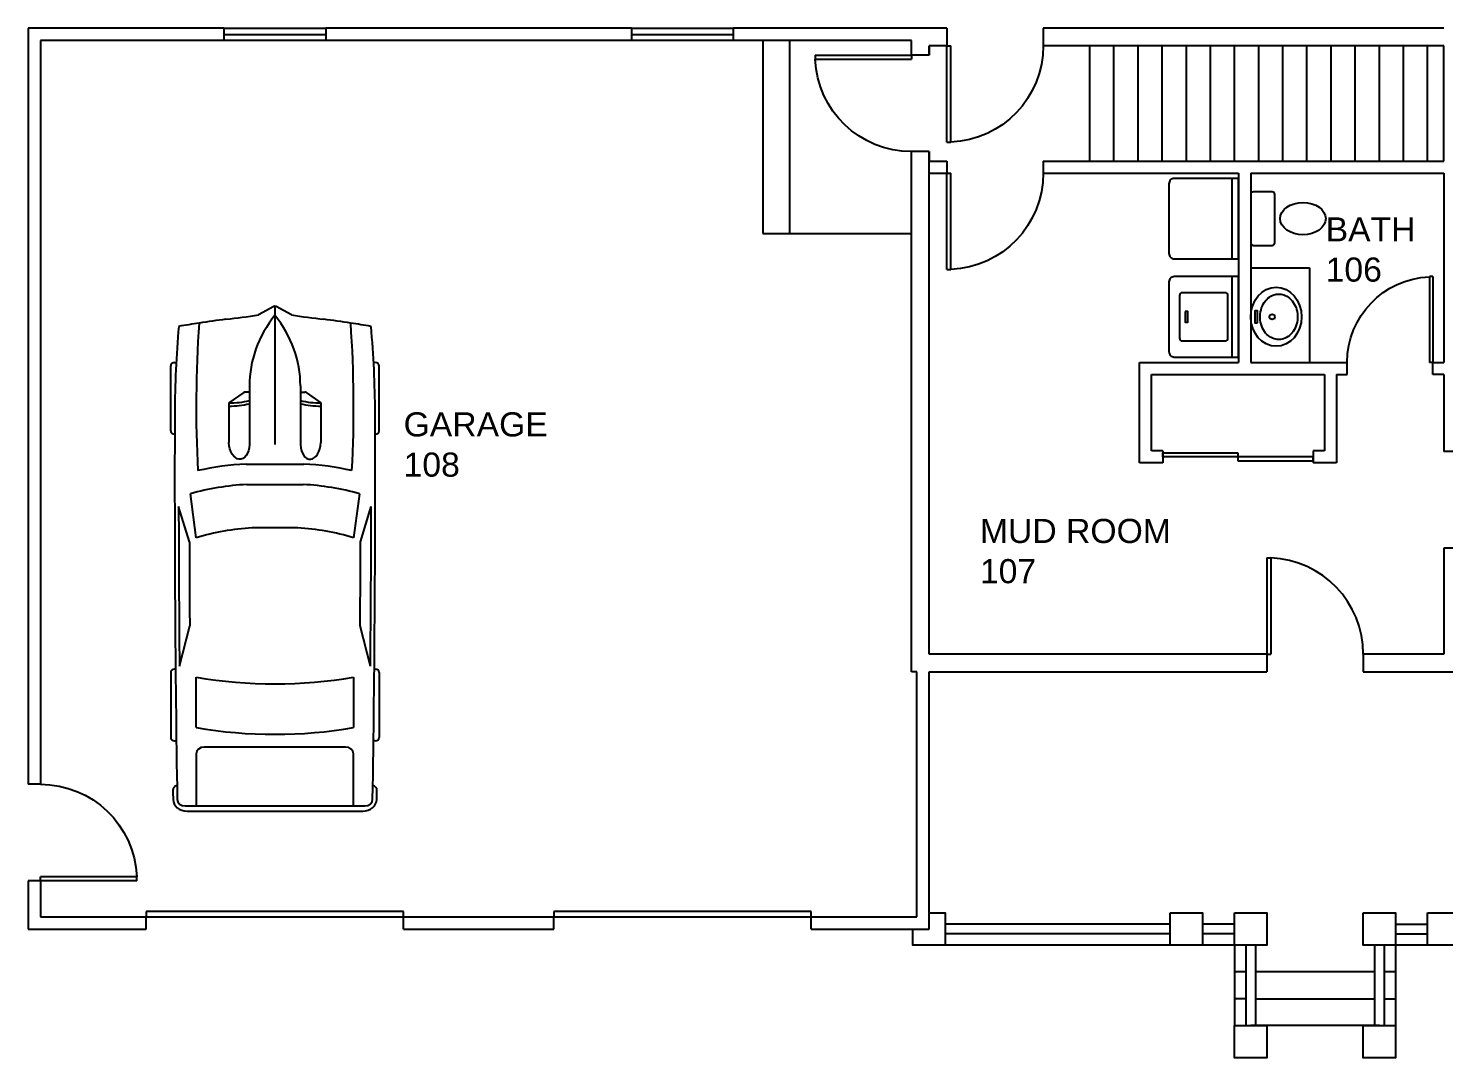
# Model space of a CAD drawing. Header units: inches. Extents: x -528 to 528, y -672 to 6.
# Drawn here: x -528 to 0, y -672 to -288 of the extents above; entities that cross this region are included whole.
import ezdxf

# ---------------------------------------------------------------- set-up
doc = ezdxf.new("R2010")
doc.units = ezdxf.units.IN
doc.header["$MEASUREMENT"] = 0
for name, color, linetype in [('flr-1', 201, 'Continuous'), ('flr-1-a-anno-text', 4, 'Continuous'), ('flr-1-a-door', 2, 'Continuous'), ('flr-1-a-glaz', 2, 'Continuous'), ('flr-1-a-glaz-sill', 1, 'Continuous')]:
    doc.layers.add(name, color=color, linetype=linetype)
doc.layers.add('flr-1-furn', color=7, linetype='Continuous', true_color=0x3fd968)
doc.styles.add('Roman', font='arial.ttf')

# ---------------------------------------------------------------- blocks, each defined once
blk = doc.blocks.new('DR-36')
for p, q in [((0, 36), (0, 0)), ((0, 36), (1.5, 36)), ((1.5, 36), (1.5, 0)), ((0, 0), (1.5, 0))]:
    blk.add_line(p, q)
blk.add_arc((0, 0), 36, 0, 87.6141)
blk = doc.blocks.new('*U53')
for p, q in [((21.1, 37.41), (21.1, 36.83)), ((46.55, 38.89), (22.35, 38.89)), ((47.8, 37.39), (47.8, 37.41)), ((135.45, 37.07), (135.45, 37.41)), ((136.7, 38.89), (160.9, 38.89)), ((162.15, 37.41), (162.15, 36.77)), ((87.99, 31.87), (74.76, 35.92)), ((134.31, 35.6), (119.29, 31.78)), ((186.47, -33.5), (186.47, 33.5)), ((188.4, -32.76), (188.4, 32.76)), ((70.03, 31.54), (86.41, 29.35)), ((138.42, 29.35), (157.25, 29.35)), ((186.47, 29.35), (167.01, 29.35)), ((164.52, 26.39), (164.52, -26.39)), ((32.27, 11.63), (36.13, 17.17)), ((36.13, 17.17), (50.94, 17.17)), ((32.12, 9.51), (32.12, 11.15)), ((58.92, -10.77), (58.92, 10.77)), ((3.27, 6.13), (0.1, 0.41)), ((29.77, 9.51), (51.68, 9.51)), ((66.55, -10.53), (66.55, 10.53)), ((82.74, 8.5), (82.74, -8.5)), ((186.47, -10.53), (186.47, 10.53)), ((0, 0), (51.68, 0)), ((0.1, -0.41), (3.27, -6.13)), ((29.77, -9.51), (51.68, -9.51)), ((32.12, -9.51), (32.12, -11.15)), ((32.27, -11.63), (36.13, -17.17)), ((36.13, -17.17), (50.94, -17.17)), ((86.41, -29.35), (70.03, -31.54)), ((157.25, -29.35), (138.42, -29.35)), ((167.01, -29.35), (186.47, -29.35)), ((21.1, -37.41), (21.1, -36.83)), ((87.99, -31.87), (74.76, -35.92)), ((134.31, -35.6), (119.29, -31.78)), ((162.15, -37.41), (162.15, -36.77)), ((46.55, -38.89), (22.35, -38.89)), ((47.8, -37.39), (47.8, -37.41)), ((135.45, -37.07), (135.45, -37.41)), ((136.7, -38.89), (160.9, -38.89))]:
    blk.add_line(p, q)
for centre, major_axis, ratio, start_param, end_param in [((41.19, -490.86), (0, 528.23), 0.842304, 0.00281, 0.075598), ((22.35, 37.41), (0, -1.48), 0.842304, 3.141593, 4.712389), ((64.48, -10555.62), (0, 10593.03), 0.842304, -0.013397, 0.002797), ((46.55, 37.41), (0, 1.48), 0.842304, -1.570796, 0), ((136.7, 37.41), (0, -1.48), 0.842304, 3.141593, 4.712389), ((160.9, 37.41), (0, 1.48), 0.842304, -1.570796, 0), ((180.63, 35.84), (0, 2.22), 0.842304, -0.013017, 1.249894), ((64.48, -10556.36), (0, 10595.31), 0.842304, -0.013397, -0.013017), ((183.98, 32.76), (0, -5.25), 0.842304, 1.570796, 3.128196), ((266.03, -27.52), (0, 313.31), 0.842304, 1.367076, 1.39176), ((64.48, -10555.62), (0, -10591.55), 0.842304, 3.133765, 3.140441), ((95.79, -3666.35), (0, -3698.24), 0.842304, 3.134049, 3.144098), ((183.98, 33.5), (0, -2.96), 0.842304, 1.570796, 3.128196), ((259.18, -27.52), (0, -305.3), 0.842304, 4.528606, 4.561838), ((37.47, -593.96), (0, -623.33), 0.842304, 3.096046, 3.200911), ((134.4, 5.39), (0, -89.78), 0.842304, 4.449482, 4.652344), ((135.29, 5.39), (0, 81.77), 0.842304, 1.245306, 1.50788), ((149.6, 2.8), (0, -79.58), 0.842304, 4.372215, 4.640744), ((17.08, 0), (0, 147.02), 0.842304, 4.511394, 4.913384), ((35.91, 0), (0, 147.02), 0.842304, 4.511394, 4.913384), ((167.01, 26.39), (0, 2.96), 0.842304, 0, 1.570796), ((-204.49, 52.4), (0, -250.96), 0.842304, 1.385369, 1.434372), ((13.04, 17.01), (0, 27.42), 0.842304, 4.435146, 4.718221), ((14.2, 17.01), (0, 27.42), 0.842304, 4.435146, 4.718221), ((50.79, 13.34), (6.34, -0.36), 0.603834, -1.395552, 1.581315), ((32.75, 11.15), (0, 0.74), 0.842304, 0.879714, 1.570796), ((29.77, -46.66), (0, 56.17), 0.842304, 0, 0.590319), ((0.62, 0), (0, -0.74), 0.842304, 4.131459, 5.293319), ((29.77, 46.66), (0, 56.17), 0.842304, 2.551274, 3.141593), ((-204.49, -52.4), (0, 250.96), 0.842304, -1.434372, -1.385369), ((13.04, -17.01), (0, -27.42), 0.842304, 1.564964, 1.848039), ((14.2, -17.01), (0, -27.42), 0.842304, 1.564964, 1.848039), ((135.29, -5.39), (0, -81.77), 0.842304, -1.50788, -1.245306), ((149.6, -2.8), (0, -79.58), 0.842304, -1.499151, -1.230623), ((32.75, -11.15), (0, -0.74), 0.842304, 4.712389, 5.403472), ((134.4, -5.39), (0, -89.78), 0.842304, -1.510751, -1.307889), ((259.18, 27.52), (0, 305.3), 0.842304, 1.721348, 1.754579), ((167.01, -26.39), (0, -2.96), 0.842304, 4.712389, 6.283185), ((266.03, 27.52), (0, 313.31), 0.842304, 1.749832, 1.774517), ((37.47, 593.96), (0, -623.33), 0.842304, -0.059319, 0.045547), ((41.19, 490.86), (0, -528.23), 0.842304, -0.075598, -0.00281), ((64.48, 10555.62), (0, 10593.03), 0.842304, 3.138796, 3.15499), ((64.48, 10555.62), (0, -10591.55), 0.842304, 0.001152, 0.007828), ((95.79, 3666.35), (0, -3698.24), 0.842304, -0.002505, 0.007544), ((180.63, -35.84), (0, -2.22), 0.842304, -1.249894, 0.013017), ((183.98, -33.5), (0, 2.96), 0.842304, 3.15499, 4.712389), ((183.98, -32.76), (0, -5.25), 0.842304, 0.013397, 1.570796), ((22.35, -37.41), (0, 1.48), 0.842304, 1.570796, 3.141593), ((46.55, -37.41), (0, -1.48), 0.842304, 0, 1.570796), ((136.7, -37.41), (0, -1.48), 0.842304, -1.570796, 0), ((160.9, -37.41), (0, 1.48), 0.842304, 3.141593, 4.712389), ((64.48, 10556.36), (0, 10595.31), 0.842304, 3.15461, 3.15499)]:
    blk.add_ellipse(centre, major_axis=major_axis, ratio=ratio, start_param=start_param, end_param=end_param)
at = {"extrusion": (0, 0, -1)}
blk.add_ellipse((50.79, -13.34), major_axis=(6.34, 0.36), ratio=0.603834, start_param=-1.395552, end_param=1.581315, dxfattribs=at)
blk = doc.blocks.new('water-closet')
blk.add_lwpolyline([(-9, -9), (9, -9, 0.414214), (10, -8), (10, -1, 0.414214), (9, 0), (-9, 0, 0.414214), (-10, -1), (-10, -8, 0.414214)], format="xyb", close=True)
blk.add_ellipse((0, -19.5), major_axis=(0, 8.5), ratio=0.705882)
blk = doc.blocks.new('lav-2')
blk.add_lwpolyline([(-2.25, -2.5), (2.25, -2.5), (2.25, -1.5), (-2.25, -1.5)], close=True)
blk.add_circle((0, -8), 1)
blk.add_ellipse((0, -9.5), major_axis=(11, 0), ratio=0.863636)
blk.add_open_spline([(8.5, -10.5), (8.5, -9.88), (8.4, -9.25), (7.93, -7.88), (7.51, -7.13), (6.34, -5.78), (5.6, -5.18), (3.88, -4.22), (2.91, -3.87), (0.86, -3.48), (-0.22, -3.45), (-2.3, -3.71), (-3.31, -4), (-5.11, -4.85), (-5.91, -5.41), (-7.2, -6.7), (-7.69, -7.43), (-8.34, -8.94), (-8.5, -9.73), (-8.5, -11.3), (-8.33, -12.09), (-7.67, -13.6), (-7.18, -14.33), (-5.88, -15.61), (-5.08, -16.17), (-3.27, -17.02), (-2.26, -17.3), (-0.17, -17.55), (0.9, -17.51), (2.95, -17.12), (3.92, -16.76), (5.63, -15.8), (6.37, -15.19), (7.53, -13.84), (7.95, -13.09), (8.4, -11.73), (8.5, -11.11), (8.5, -10.5)], degree=3, knots=[0, 0, 0, 0, 0.283107, 0.283107, 0.640727, 0.640727, 0.998347, 0.998347, 1.355967, 1.355967, 1.713588, 1.713588, 2.071208, 2.071208, 2.428828, 2.428828, 2.786448, 2.786448, 3.144068, 3.144068, 3.501688, 3.501688, 3.859308, 3.859308, 4.216928, 4.216928, 4.574549, 4.574549, 4.932169, 4.932169, 5.289789, 5.289789, 5.647409, 5.647409, 6.005029, 6.005029, 6.283185, 6.283185, 6.283185, 6.283185])
blk = doc.blocks.new('dryer')
blk.add_line((-15, -2.5), (15, -2.5))
blk.add_lwpolyline([(-13, -26), (13, -26, 0.414214), (15, -24), (15, 0), (-15, 0), (-15, -24, 0.414214)], format="xyb", close=True)
blk = doc.blocks.new('washer')
blk.add_line((-15, -2.5), (15, -2.5))
for points in [[(-13, -26), (13, -26, 0.414214), (15, -24), (15, 0), (-15, 0), (-15, -24, 0.414214)], [(-8, -22), (8, -22, 0.414214), (9, -21), (9, -5, 0.414214), (8, -4), (-8, -4, 0.414214), (-9, -5), (-9, -21, 0.414214)]]:
    blk.add_lwpolyline(points, format="xyb", close=True)
blk.add_lwpolyline([(-2, -20), (2, -20), (2, -19), (-2, -19)], close=True)

msp = doc.modelspace()

# ---------------------------------------------------------------- linework, layer by layer
at = {"layer": 'flr-1'}
for p, q in [((-528, -288), (-528, -570)), ((-528, -288), (-528, -570)), ((-455, -288), (-528, -288)), ((-455, -288), (-455, -292.5)), ((-417, -288), (-417, -292.5)), ((-303, -288), (-417, -288)), ((-303, -288), (-303, -292.5)), ((-185.375, -288), (-265, -288)), ((-265, -288), (-265, -292.5)), ((-185.375, -288), (-185.375, -294.5)), ((0, -288), (-149.375, -288)), ((-149.375, -288), (-149.375, -294.5)), ((-523.5, -292.5), (-523.5, -570)), ((-455, -292.5), (-523.5, -292.5)), ((-303, -292.5), (-417, -292.5)), ((-198.5, -292.5), (-265, -292.5)), ((-198.5, -292.5), (-254, -292.5)), ((-254, -292.5), (-254, -364.5)), ((-244, -292.5), (-244, -364.5)), ((-198.5, -298), (-198.5, -292.5)), ((-192, -294.5), (-192, -298)), ((-185.375, -294.5), (-192, -294.5)), ((-192, -298), (-192, -294.5)), ((0, -294.5), (-149.375, -294.5)), ((-132, -337.5), (-132, -294.5)), ((-123, -337.5), (-123, -294.5)), ((-114, -337.5), (-114, -294.5)), ((-105, -337.5), (-105, -294.5)), ((-96, -337.5), (-96, -294.5)), ((-87, -337.5), (-87, -294.5)), ((-78, -337.5), (-78, -294.5)), ((-69, -337.5), (-69, -294.5)), ((-60, -337.5), (-60, -294.5)), ((-51, -337.5), (-51, -294.5)), ((-42, -337.5), (-42, -294.5)), ((-33, -337.5), (-33, -294.5)), ((-24, -337.5), (-24, -294.5)), ((-15, -337.5), (-15, -294.5)), ((-6, -337.5), (-6, -294.5)), ((0, -337.5), (0, -294.5)), ((-192, -298), (-198.5, -298)), ((-198.5, -528), (-198.5, -334)), ((-192, -334), (-198.5, -334)), ((-192, -521.5), (-192, -334)), ((-192, -334), (-192, -337.5)), ((-192, -337.5), (-185.375, -337.5)), ((-185.375, -337.5), (-185.375, -342)), ((-149.375, -337.5), (-149.375, -342)), ((-149.375, -337.5), (0, -337.5)), ((-192, -342), (-185.375, -342)), ((-149.375, -342), (-76.5, -342)), ((-76.5, -342), (-76.5, -412.625)), ((-72, -342), (-72, -412.625)), ((-72, -342), (0, -342)), ((0, -342), (0, -412.625)), ((-254, -364.5), (-198.5, -364.5)), ((-72, -377.312), (-50, -377.312)), ((-50, -377.312), (-50, -412.625)), ((-113.5, -450.125), (-113.5, -412.625)), ((-113.5, -412.625), (-76.5, -412.625)), ((-72, -412.625), (-36, -412.625)), ((-36, -417.125), (-36, -412.625)), ((-4, -412.625), (0, -412.625)), ((-4, -417.125), (-4, -412.625)), ((-109, -417.125), (-44.5, -417.125)), ((-109, -445.625), (-109, -417.125)), ((-44.5, -417.125), (-44.5, -445.625)), ((-40, -417.125), (-36, -417.125)), ((-40, -417.125), (-40, -450.125)), ((0, -417.125), (-4, -417.125)), ((0, -417.125), (0, -445.875)), ((-104.75, -445.625), (-109, -445.625)), ((-104.75, -445.625), (-104.75, -450.125)), ((-44.5, -445.625), (-48.75, -445.625)), ((-48.75, -445.625), (-48.75, -450.125)), ((6.5, -445.875), (0, -445.875)), ((-104.75, -450.125), (-113.5, -450.125)), ((-40, -450.125), (-48.75, -450.125)), ((6.5, -481.875), (0, -481.875)), ((0, -481.875), (0, -521.5)), ((-66, -521.5), (-192, -521.5)), ((-66, -521.5), (-66, -528)), ((0, -521.5), (-30, -521.5)), ((-30, -521.5), (-30, -528)), ((-196.5, -528), (-198.5, -528)), ((-196.5, -619.5), (-196.5, -528)), ((-192, -624), (-192, -528)), ((-192, -528), (-66, -528)), ((-30, -528), (56, -528)), ((-523.5, -570), (-528, -570)), ((-523.5, -606), (-528, -606)), ((-528, -606), (-528, -624)), ((-528, -606), (-528, -624)), ((-523.5, -606), (-523.5, -619.5)), ((-523.5, -619.5), (-484, -619.5)), ((-484, -624), (-484, -619.5)), ((-388, -624), (-388, -619.5)), ((-388, -619.5), (-332, -619.5)), ((-332, -624), (-332, -619.5)), ((-236, -624), (-236, -619.5)), ((-236, -619.5), (-196.5, -619.5)), ((-102, -622.25), (-186, -622.25)), ((-78, -622.25), (-90, -622.25)), ((-18, -622.25), (-6, -622.25)), ((-528, -624), (-484, -624)), ((-388, -624), (-332, -624)), ((-236, -624), (-192, -624)), ((-102, -625.75), (-186, -625.75)), ((-78, -625.75), (-90, -625.75)), ((-18, -625.75), (-6, -625.75)), ((-102, -630), (-186, -630)), ((-78, -630), (-90, -630)), ((-78, -630), (-78, -660)), ((-73.75, -630), (-73.75, -660)), ((-70.25, -630), (-70.25, -660)), ((-25.75, -630), (-25.75, -660)), ((-22.25, -630), (-22.25, -660)), ((-6, -630), (-18, -630)), ((-18, -630), (-18, -660)), ((-73.75, -640), (-78, -640)), ((-25.75, -640), (-70.25, -640)), ((-18, -640), (-22.25, -640)), ((-73.75, -650), (-78, -650)), ((-70.25, -650), (-25.75, -650)), ((-22.25, -650), (-18, -650)), ((-24, -660), (-72, -660))]:
    msp.add_line(p, q, dxfattribs=at)
msp.add_lwpolyline([(-192, -618), (-186, -618), (-186, -630), (-198, -630), (-198, -624)], dxfattribs=at)
for points in [[(-102, -618), (-90, -618), (-90, -630), (-102, -630)], [(-78, -618), (-66, -618), (-66, -630), (-78, -630)], [(-30, -618), (-18, -618), (-18, -630), (-30, -630)], [(-6, -618), (6, -618), (6, -630), (-6, -630)], [(-78, -660), (-66, -660), (-66, -672), (-78, -672)], [(-30, -660), (-18, -660), (-18, -672), (-30, -672)]]:
    msp.add_lwpolyline(points, close=True, dxfattribs=at)
at = {"layer": 'flr-1-a-door'}
for p, q in [((-104.75, -447.875), (-104.75, -446.375)), ((-104.75, -446.375), (-76.75, -446.375)), ((-48.75, -447.875), (-104.75, -447.875)), ((-76.75, -446.375), (-76.75, -449.375)), ((-48.75, -449.375), (-48.75, -447.875)), ((-76.75, -449.375), (-48.75, -449.375)), ((-388, -617.5), (-484, -617.5)), ((-484, -617.5), (-484, -619.5)), ((-388, -619.5), (-388, -617.5)), ((-236, -617.5), (-332, -617.5)), ((-332, -617.5), (-332, -619.5)), ((-236, -619.5), (-236, -617.5)), ((-484, -619.5), (-388, -619.5)), ((-332, -619.5), (-236, -619.5))]:
    msp.add_line(p, q, dxfattribs=at)
at = {"layer": 'flr-1-a-glaz'}
for p, q in [((-455, -290.25), (-417, -290.25)), ((-303, -290.25), (-265, -290.25))]:
    msp.add_line(p, q, dxfattribs=at)
at = {"layer": 'flr-1-a-glaz-sill'}
for p, q in [((-455, -288), (-417, -288)), ((-303, -288), (-265, -288)), ((-417, -292.5), (-455, -292.5)), ((-265, -292.5), (-303, -292.5))]:
    msp.add_line(p, q, dxfattribs=at)

# ---------------------------------------------------------------- block references
at = {"layer": 'flr-1-a-door', "xscale": -1}
for p, rotation in [((-185.375, -294.5), 180), ((-198.5, -298), 90), ((-185.375, -342), 180), ((-523.5, -606), 270)]:
    msp.add_blockref('DR-36', p, dxfattribs=dict(at, rotation=rotation))
at = {"layer": 'flr-1-a-door', "xscale": -0.8888888888888888, "yscale": 0.8888888888888888, "zscale": 0.8888888888888888}
msp.add_blockref('DR-36', (-4, -412.625), dxfattribs=at)
at = {"layer": 'flr-1-a-door'}
msp.add_blockref('DR-36', (-66, -521.5), dxfattribs=at)
at = {"layer": 'flr-1-furn'}
for name, p, rotation in [('dryer', (-76.5, -359), 270), ('water-closet', (-72, -359), 90), ('washer', (-76.5, -395.625), 270), ('lav-2', (-72, -395.625), 90), ('*U53', (-436, -391.621), 270)]:
    msp.add_blockref(name, p, dxfattribs=dict(at, rotation=rotation))

# ---------------------------------------------------------------- texts
at = {"layer": 'flr-1-a-anno-text', "char_height": 9, "attachment_point": 1, "style": 'Roman'}
for s, width, insert in [('BATH\\P106', 44.5, (-44.03, -358.5)), ('GARAGE\\P108', 86, (-388, -431.25)), ('MUD ROOM\\P107', 86.5, (-173, -471))]:
    msp.add_mtext_dynamic_manual_height_columns(s, width=width, gutter_width=2.5, heights=[0], dxfattribs=dict(at, insert=insert))

doc.saveas('drawing.dxf')
